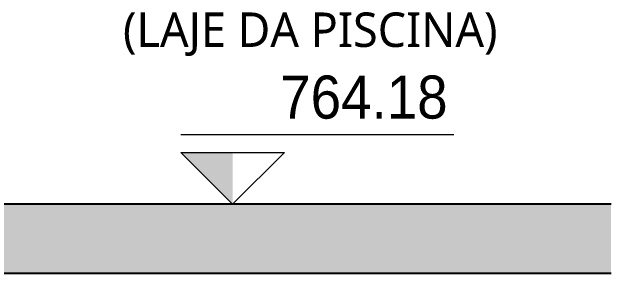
# Model space of a CAD drawing. Header units: centimetres. Extents: x -2136 to 34701, y -1430 to 84208.
# Drawn here: x 33848.2 to 34022, y 76398 to 76473.8 of the extents above; entities that cross this region are included whole.
import ezdxf

# ---------------------------------------------------------------- set-up
doc = ezdxf.new("R2010")
doc.units = ezdxf.units.CM
for name, color, linetype, lineweight in [('A-FLOR', 7, 'Continuous', 18), ('G-ANNO-DIMS', 7, 'Continuous', 9), ('G-ANNO-TEXT', 7, 'Continuous', 9)]:
    doc.layers.add(name, color=color, linetype=linetype, lineweight=lineweight)
doc.styles.add('Fira Sans', font='FiraSans-Regular.ttf', dxfattribs={"width": 0.95, "height": 12.5})
doc.styles.add('Gadugi_1', font='gadugi.ttf', dxfattribs={"height": 10})

# ---------------------------------------------------------------- blocks, each defined once
blk = doc.blocks.new('Elevações de ponto - SIMBOLO DE NÍVEL-CORTE-2219088-CT 013 K - CORTE G-G')
at = {"layer": 'G-ANNO-DIMS'}
blk.add_hatch(color=256, dxfattribs=at).paths.add_polyline_path([(1252.21, 76433), (1252.21, 76418), (1237.21, 76433)], flags=0)
for p, q in [((1316.4, 76438.1), (1237.21, 76438.1)), ((1252.21, 76418), (1237.21, 76433)), ((1237.21, 76433), (1267.21, 76433)), ((1267.21, 76433), (1252.21, 76418))]:
    blk.add_line(p, q, dxfattribs=at)

msp = doc.modelspace()

# ---------------------------------------------------------------- hatches: boundary and pattern name
at = {"layer": 'A-FLOR', "true_color": 0xa6a6a6}
msp.add_hatch(color=253, dxfattribs=at).paths.add_polyline_path([(34022.03, 76398), (34022.03, 76418), (33506.79, 76418), (33506.79, 76398), (33699.15, 76398)], flags=0)

# ---------------------------------------------------------------- linework, layer by layer
at = {"layer": 'A-FLOR', "lineweight": 25}
for p, q in [((34022.03, 76418), (33506.79, 76418)), ((33506.79, 76398), (34022.03, 76398))]:
    msp.add_line(p, q, dxfattribs=at)

# ---------------------------------------------------------------- block references
at = {"layer": 'G-ANNO-DIMS'}
msp.add_blockref('Elevações de ponto - SIMBOLO DE NÍVEL-CORTE-2219088-CT 013 K - CORTE G-G', (32660.04, 0), dxfattribs=at)

# ---------------------------------------------------------------- texts
at = {"layer": 'G-ANNO-DIMS', "insert": (33926.05, 76455.31), "char_height": 12.5, "width": 56.8751, "attachment_point": 1, "line_spacing_factor": 1.049215, "style": 'Fira Sans'}
msp.add_mtext('764.18', dxfattribs=at)
at = {"layer": 'G-ANNO-TEXT', "insert": (33880.43, 76473.61), "char_height": 10, "width": 139.8945, "attachment_point": 1, "style": 'Gadugi_1'}
msp.add_mtext('(LAJE DA PISCINA)', dxfattribs=at)

doc.saveas('drawing.dxf')
